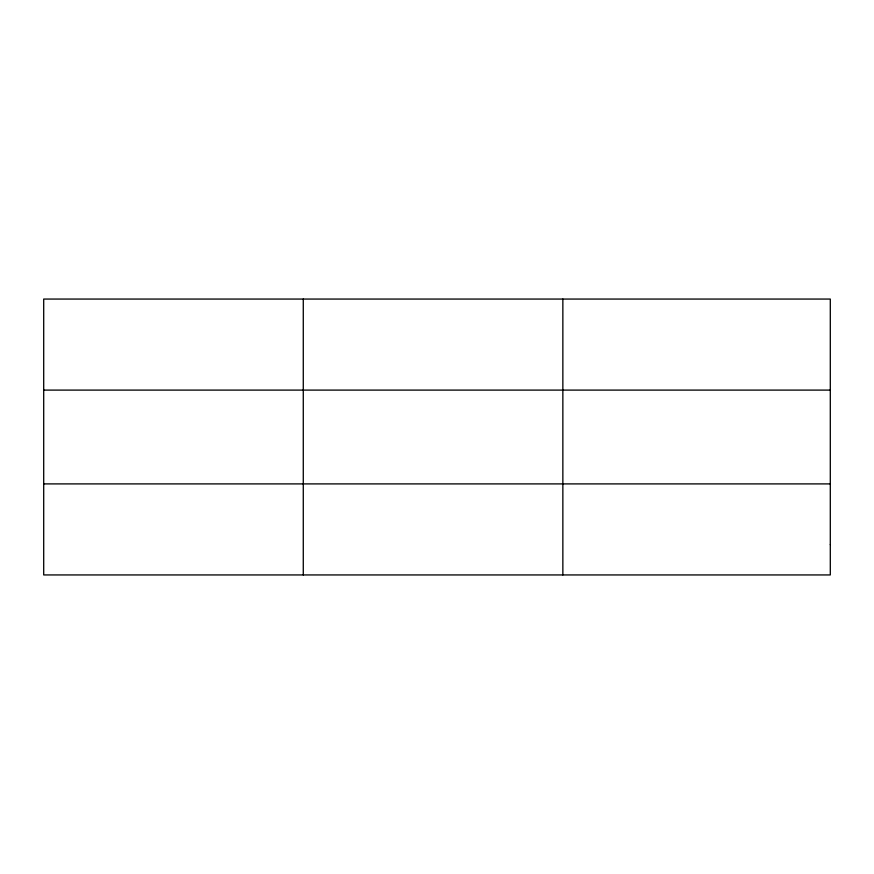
<?xml version="1.0" encoding="UTF-8"?>
<svg xmlns="http://www.w3.org/2000/svg" width="874" height="874" viewBox="0 0 874 874"><rect width="100%" height="100%" fill="white"/><g stroke="black" fill="none" stroke-linecap="round" stroke-linejoin="round"><path stroke-width="1.31" d="M303.278 574.939L303.278 299.061M562.856 574.939L562.856 299.061M43.7 390.099L830.3 390.099M43.7 483.901L830.3 483.901M830.3 544.589L830.3 574.939L43.7 574.939L43.7 299.061L830.3 299.061L830.3 544.589"/></g></svg>
